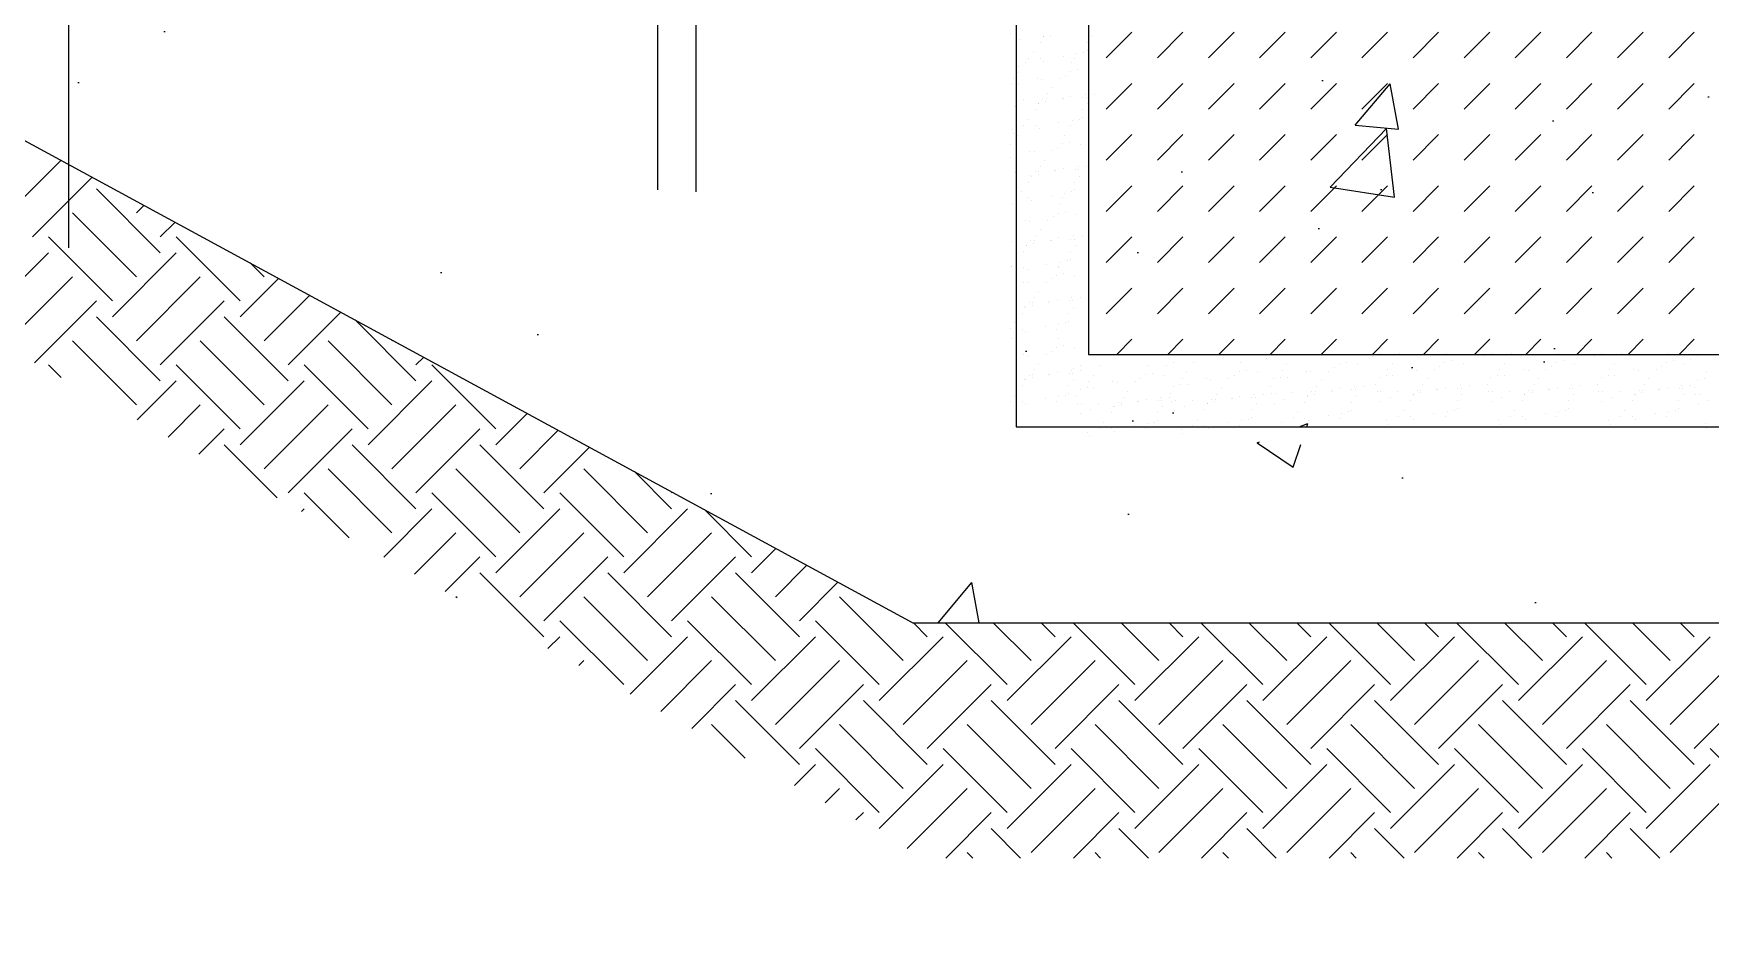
# Model space of a CAD drawing. Extents: x -5157 to -787, y -1161 to 1757.
# Drawn here: x -3954 to -3258, y -56 to 315 of the extents above; entities that cross this region are included whole.
import ezdxf

# ---------------------------------------------------------------- set-up
doc = ezdxf.new("R2010")
doc.units = 0
doc.header["$MEASUREMENT"] = 0
for name, color, linetype in [('LEVEL', 50, 'CONTINUOUS'), ('STAIR', 140, 'CONTINUOUS'), ('TEXT', 41, 'CONTINUOUS')]:
    doc.layers.add(name, color=color, linetype=linetype)

msp = doc.modelspace()

# ---------------------------------------------------------------- hatches: boundary and pattern name
at = {"layer": 'STAIR'}
h = msp.add_hatch(dxfattribs=at)
h.set_pattern_fill('AR-CONC', color=256, scale=30, style=0)
h.set_pattern_definition([(50, (-4696.67, 390.12), (215.178, -18.826), [22.5, -247.5]), (355, (-4696.67, 390.12), (-41.625, 225.658), [18, -198]), (100.4514, (-4678.74, 388.55), (173.553, 206.832), [19.122, -210.343]), (46.184, (-4696.67, 450.12), (320.172, -49.656), [33.75, -371.25]), (96.636, (-4670, 445.98), (280.4, 292.235), [28.683, -315.514]), (351.184, (-4696.67, 450.12), (280.399, 292.236), [27, -297]), (21, (-4666.67, 435.12), (179.072, -120.786), [22.5, -247.5]), (326, (-4666.67, 435.12), (72.995, 217.545), [18, -198]), (71.4514, (-4651.75, 425.05), (252.067, 96.759), [19.122, -210.343]), (37.5, (-4696.67, 390.12), (3.648, 99.8682), [0, -195.6, 0, -201, 0, -198.75]), (7.5, (-4696.67, 390.12), (78.921, 118.3235), [0, -114.6, 0, -191.1, 0, -75.75]), (327.5, (-4763.57, 390.12), (160.1467, -6.7665), [0, -75, 0, -234, 0, -310.5]), (317.5, (-4793.57, 390.12), (174.956, 30.0315), [0, -97.5, 0, -155.4, 0, -220.5])])
edge = h.paths.add_edge_path()
edge.add_line((-4878.66, 662.34), (-4678.66, 662.34))
edge.add_line((-4878.66, 752.34), (-4878.66, 662.34))
edge.add_line((-4878.66, 752.34), (-4398.66, 752.34))
edge.add_line((-4678.66, 662.34), (-3588.97, 71.06))
edge.add_line((-4396.07, 782.34), (-4396.07, 632.34))
edge.add_line((-4396.07, 632.34), (-4146.07, 632.34))
edge.add_line((-4146.07, 632.34), (-4146.07, 482.34))
edge.add_line((-4146.07, 482.34), (-3846.07, 482.34))
edge.add_line((-3846.07, 482.34), (-3846.07, 332.34))
edge.add_line((-3846.07, 332.34), (-3546.07, 332.34))
edge.add_line((-3546.07, 332.34), (-3546.07, 152.34))
edge.add_line((-3588.97, 71.06), (-2247.41, 71.06))
edge.add_line((-3546.07, 152.34), (-2166.07, 152.34))
edge.add_line((-2247.41, 71.06), (-2247.41, -69.79))
edge.add_line((-2166.07, 152.34), (-2166.07, 32.34))
edge.add_line((-2166.07, 32.34), (-1716.07, 32.34))
edge.add_line((-2247.41, -69.79), (-2102.81, -69.79))
edge.add_line((-2102.81, -69.79), (-1457.23, -364.35))
edge.add_line((-1716.07, 32.34), (-1716.07, -117.66))
edge.add_line((-1716.07, -117.66), (-1416.07, -117.66))
edge.add_line((-1416.07, -117.66), (-1416.07, -287.66))
edge.add_line((-1416.07, -287.66), (-813.4, -287.66))
edge.add_line((-1457.23, -364.35), (-809.25, -364.35))
edge.add_line((-809.25, -364.35), (-813.4, -287.66))
h = msp.add_hatch(dxfattribs=at)
h.set_pattern_fill('DASH', color=256, scale=120, angle=45, style=0)
h.set_pattern_definition([(45, (-4696.673, 390.117), (2e-15, 21.2132), [15, -15])])
h.paths.add_polyline_path([(-3516.07, 362.34), (-3516.07, 182.34), (-3166.07, 182.34), (-3166.07, 337.34), (-3191.07, 362.34)])

# ---------------------------------------------------------------- linework, layer by layer
at = {"layer": 'LEVEL'}
for p, q in [((-4678.66, 662.34), (-3588.97, 71.06)), ((-3516.07, 362.34), (-3516.07, 182.34)), ((-3546.07, 332.34), (-3546.07, 152.34)), ((-3516.07, 182.34), (-3166.07, 182.34)), ((-3546.07, 152.34), (-2166.07, 152.34)), ((-3588.97, 71.06), (-2247.41, 71.06))]:
    msp.add_line(p, q, dxfattribs=at)
at = {"layer": 'STAIR', "linetype": 'CONTINUOUS'}
for p, q in [((-3694.83, 624.87), (-3694.83, 250.57)), ((-3678.95, 625.11), (-3678.95, 249.75))]:
    msp.add_line(p, q, dxfattribs=at)
at = {"layer": 'STAIR'}
for p, q in [((-3548.39, 315.19), (-3548.39, 315.19)), ((-3534.94, 314.09), (-3534.94, 314.09)), ((-3534.91, 313.95), (-3534.91, 313.95)), ((-3532.01, 314.74), (-3532.01, 314.74)), ((-3514.78, 313.96), (-3514.78, 313.96)), ((-3544.54, 312.81), (-3544.54, 312.81)), ((-3539.08, 307.6), (-3539.08, 307.6)), ((-3536.08, 311.5), (-3536.08, 311.5)), ((-3520.89, 306.89), (-3520.89, 306.89)), ((-3517.96, 307.54), (-3517.96, 307.54)), ((-3516.7, 311.47), (-3516.7, 311.47)), ((-3516.7, 308.25), (-3516.7, 308.25)), ((-3545.82, 303.15), (-3545.82, 303.15)), ((-3545.42, 299.38), (-3545.42, 299.38)), ((-3545.2, 301.5), (-3545.2, 301.5)), ((-3542.42, 303.29), (-3542.42, 303.29)), ((-3540.99, 305.1), (-3540.99, 305.1)), ((-3536.1, 304.91), (-3536.1, 304.91)), ((-3534.66, 303.84), (-3534.66, 303.84)), ((-3526.47, 306.04), (-3526.47, 306.04)), ((-3523.63, 299.62), (-3523.63, 299.62)), ((-3523.04, 303.25), (-3523.04, 303.25)), ((-3521.7, 304.94), (-3521.7, 304.94)), ((-3520.7, 300.27), (-3520.7, 300.27)), ((-3516.11, 299.26), (-3516.11, 299.26)), ((-3547.94, 294.24), (-3547.94, 294.24)), ((-3547.34, 296.88), (-3547.34, 296.88)), ((-3545.23, 294.16), (-3545.23, 294.16)), ((-3537.4, 296.57), (-3537.4, 296.57)), ((-3535.46, 296.36), (-3535.46, 296.36)), ((-3531.04, 292.82), (-3531.04, 292.82)), ((-3528.04, 296.73), (-3528.04, 296.73)), ((-3525.74, 298.12), (-3525.74, 298.12)), ((-3543.2, 287.8), (-3543.2, 287.8)), ((-3536.82, 286.39), (-3536.82, 286.39)), ((-3536.79, 286.25), (-3536.79, 286.25)), ((-3535.11, 288.15), (-3535.11, 288.15)), ((-3533.89, 287.04), (-3533.89, 287.04)), ((-3533.61, 288.22), (-3533.61, 288.22)), ((-3532.95, 290.33), (-3532.95, 290.33)), ((-3527.01, 288.46), (-3527.01, 288.46)), ((-3526.53, 288.53), (-3526.53, 288.53)), ((-3523.35, 289.38), (-3523.35, 289.38)), ((-3518.44, 288.88), (-3518.44, 288.88)), ((-3517.3, 290.22), (-3517.3, 290.22)), ((-3516.94, 288.95), (-3516.94, 288.95)), ((-3516.65, 286.27), (-3516.65, 286.27)), ((-3513.66, 290.17), (-3513.66, 290.17)), ((-3546.42, 285.12), (-3546.42, 285.12)), ((-3540.95, 279.9), (-3540.95, 279.9)), ((-3537.96, 283.8), (-3537.96, 283.8)), ((-3528.35, 278.34), (-3528.35, 278.34)), ((-3522.77, 279.19), (-3522.77, 279.19)), ((-3519.84, 279.84), (-3519.84, 279.84)), ((-3518.57, 283.77), (-3518.57, 283.77)), ((-3518.57, 280.55), (-3518.57, 280.55)), ((-3547.69, 275.45), (-3547.69, 275.45)), ((-3547.08, 273.8), (-3547.08, 273.8)), ((-3545.55, 273.27), (-3545.55, 273.27)), ((-3542.87, 277.4), (-3542.87, 277.4)), ((-3537.98, 277.21), (-3537.98, 277.21)), ((-3536.53, 276.14), (-3536.53, 276.14)), ((-3526.17, 273.24), (-3526.17, 273.24)), ((-3523.58, 277.25), (-3523.58, 277.25)), ((-3548.55, 269.37), (-3548.55, 269.37)), ((-3540.52, 266.56), (-3540.52, 266.56)), ((-3538.59, 266.35), (-3538.59, 266.35)), ((-3531.17, 266.71), (-3531.17, 266.71)), ((-3528.87, 268.11), (-3528.87, 268.11)), ((-3526.76, 269.61), (-3526.76, 269.61)), ((-3523.83, 270.26), (-3523.83, 270.26)), ((-3519.24, 269.24), (-3519.24, 269.24)), ((-3964.15, 240.96), (-3942.32, 262.79)), ((-3548.36, 264.15), (-3548.36, 264.15)), ((-3546.33, 257.79), (-3546.33, 257.79)), ((-3538.23, 258.14), (-3538.23, 258.14)), ((-3536.74, 258.21), (-3536.74, 258.21)), ((-3536.08, 260.31), (-3536.08, 260.31)), ((-3534.17, 262.81), (-3534.17, 262.81)), ((-3530.14, 258.44), (-3530.14, 258.44)), ((-3529.66, 258.52), (-3529.66, 258.52)), ((-3526.47, 259.36), (-3526.47, 259.36)), ((-3521.57, 258.87), (-3521.57, 258.87)), ((-3520.43, 260.2), (-3520.43, 260.2)), ((-3520.07, 258.93), (-3520.07, 258.93)), ((-3516.79, 260.16), (-3516.79, 260.16)), ((-3954.21, 231.02), (-3929.43, 255.8)), ((-3901.18, 224.39), (-3927.69, 250.91)), ((-3921.07, 250.91), (-3920.83, 251.14)), ((-3541.09, 253.79), (-3541.09, 253.79)), ((-3539.95, 256.38), (-3539.95, 256.38)), ((-3539.92, 256.24), (-3539.92, 256.24)), ((-3537.02, 257.02), (-3537.02, 257.02)), ((-3521.7, 253.75), (-3521.7, 253.75)), ((-3521.7, 250.54), (-3521.7, 250.54)), ((-3519.78, 256.25), (-3519.78, 256.25)), ((-3911.12, 240.96), (-3907.94, 244.14)), ((-3547.43, 244.51), (-3547.43, 244.51)), ((-3546, 247.39), (-3546, 247.39)), ((-3544.08, 249.89), (-3544.08, 249.89)), ((-3541.11, 247.2), (-3541.11, 247.2)), ((-3539.66, 246.13), (-3539.66, 246.13)), ((-3531.47, 248.33), (-3531.47, 248.33)), ((-3528.04, 244.47), (-3528.04, 244.47)), ((-3526.71, 247.23), (-3526.71, 247.23)), ((-3525.9, 249.18), (-3525.9, 249.18)), ((-3522.97, 249.83), (-3522.97, 249.83)), ((-3911.12, 214.45), (-3937.64, 240.96)), ((-3901.18, 231.02), (-3895.05, 237.15)), ((-3542.4, 237.8), (-3542.4, 237.8)), ((-3540.46, 237.59), (-3540.46, 237.59)), ((-3533.05, 237.95), (-3533.05, 237.95)), ((-3530.75, 239.35), (-3530.75, 239.35)), ((-3528.64, 240.85), (-3528.64, 240.85)), ((-3525.71, 241.5), (-3525.71, 241.5)), ((-3521.12, 240.48), (-3521.12, 240.48)), ((-3921.07, 204.5), (-3947.58, 231.02)), ((-3868.03, 204.5), (-3894.55, 231.02)), ((-3537.96, 231.55), (-3537.96, 231.55)), ((-3536.04, 234.05), (-3536.04, 234.05)), ((-3532.02, 229.68), (-3532.02, 229.68)), ((-3531.54, 229.75), (-3531.54, 229.75)), ((-3528.35, 230.6), (-3528.35, 230.6)), ((-3523.45, 230.11), (-3523.45, 230.11)), ((-3522.31, 231.44), (-3522.31, 231.44)), ((-3521.95, 230.17), (-3521.95, 230.17)), ((-3518.67, 231.39), (-3518.67, 231.39)), ((-3974.1, 197.87), (-3947.58, 224.39)), ((-3921.07, 197.87), (-3894.55, 224.39)), ((-3548.2, 229.03), (-3548.2, 229.03)), ((-3542.96, 225.03), (-3542.96, 225.03)), ((-3541.82, 227.61), (-3541.82, 227.61)), ((-3541.79, 227.48), (-3541.79, 227.48)), ((-3540.11, 229.38), (-3540.11, 229.38)), ((-3538.9, 228.26), (-3538.9, 228.26)), ((-3538.61, 229.44), (-3538.61, 229.44)), ((-3523.58, 224.99), (-3523.58, 224.99)), ((-3521.66, 227.49), (-3521.66, 227.49)), ((-3858.09, 214.45), (-3863.87, 220.23)), ((-3548.05, 218.87), (-3548.05, 218.87)), ((-3547.88, 218.63), (-3547.88, 218.63)), ((-3545.96, 221.13), (-3545.96, 221.13)), ((-3542.98, 218.43), (-3542.98, 218.43)), ((-3541.54, 217.36), (-3541.54, 217.36)), ((-3533.35, 219.57), (-3533.35, 219.57)), ((-3528.67, 218.84), (-3528.67, 218.84)), ((-3528.58, 218.47), (-3528.58, 218.47)), ((-3527.77, 220.42), (-3527.77, 220.42)), ((-3526.33, 215.86), (-3526.33, 215.86)), ((-3524.85, 221.06), (-3524.85, 221.06)), ((-3523.58, 221.77), (-3523.58, 221.77)), ((-3964.15, 187.93), (-3937.64, 214.45)), ((-3911.12, 187.93), (-3884.6, 214.45)), ((-3868.03, 197.87), (-3852.08, 213.83)), ((-3543.03, 212.16), (-3543.03, 212.16)), ((-3541.09, 211.95), (-3541.09, 211.95)), ((-3533.67, 212.32), (-3533.67, 212.32)), ((-3531.37, 213.71), (-3531.37, 213.71)), ((-3529.26, 215.21), (-3529.26, 215.21)), ((-3521.74, 214.85), (-3521.74, 214.85)), ((-3953.33, 178.87), (-3927.69, 204.5)), ((-3901.18, 177.98), (-3874.66, 204.5)), ((-3858.09, 187.93), (-3839.19, 206.83)), ((-3542.45, 201.98), (-3542.45, 201.98)), ((-3542.42, 201.84), (-3542.42, 201.84)), ((-3540.74, 203.74), (-3540.74, 203.74)), ((-3539.52, 202.63), (-3539.52, 202.63)), ((-3539.24, 203.81), (-3539.24, 203.81)), ((-3538.59, 205.91), (-3538.59, 205.91)), ((-3536.67, 208.41), (-3536.67, 208.41)), ((-3532.65, 204.04), (-3532.65, 204.04)), ((-3532.17, 204.12), (-3532.17, 204.12)), ((-3528.98, 204.96), (-3528.98, 204.96)), ((-3524.07, 204.47), (-3524.07, 204.47)), ((-3522.93, 205.8), (-3522.93, 205.8)), ((-3522.58, 204.54), (-3522.58, 204.54)), ((-3522.29, 201.85), (-3522.29, 201.85)), ((-3519.29, 205.76), (-3519.29, 205.76)), ((-3901.18, 171.36), (-3927.69, 197.87)), ((-3848.14, 171.36), (-3874.66, 197.87)), ((-3848.14, 177.98), (-3826.29, 199.84)), ((-3795.11, 171.36), (-3820.39, 196.63)), ((-3546.59, 195.49), (-3546.59, 195.49)), ((-3543.59, 199.39), (-3543.59, 199.39)), ((-3525.47, 195.43), (-3525.47, 195.43)), ((-3524.2, 199.36), (-3524.2, 199.36)), ((-3524.2, 196.14), (-3524.2, 196.14)), ((-3911.12, 161.41), (-3937.64, 187.93)), ((-3858.09, 161.41), (-3884.6, 187.93)), ((-3805.06, 161.41), (-3831.57, 187.93)), ((-3805.06, 187.93), (-3804.81, 188.18)), ((-3548.5, 192.99), (-3548.5, 192.99)), ((-3548.05, 188.86), (-3548.05, 188.86)), ((-3543.61, 192.8), (-3543.61, 192.8)), ((-3542.17, 191.73), (-3542.17, 191.73)), ((-3533.98, 193.93), (-3533.98, 193.93)), ((-3529.21, 192.83), (-3529.21, 192.83)), ((-3528.67, 188.82), (-3528.67, 188.82)), ((-3528.4, 194.78), (-3528.4, 194.78)), ((-3795.11, 177.98), (-3791.91, 181.18)), ((-3543.03, 182.15), (-3543.03, 182.15)), ((-3541.09, 181.94), (-3541.09, 181.94)), ((-3533.67, 182.3), (-3533.67, 182.3)), ((-3531.37, 183.7), (-3531.37, 183.7)), ((-3529.26, 185.2), (-3529.26, 185.2)), ((-3526.33, 185.85), (-3526.33, 185.85)), ((-3521.74, 184.83), (-3521.74, 184.83)), ((-3439.19, 182.25), (-3439.19, 182.25)), ((-3430.78, 181.98), (-3430.78, 181.98)), ((-3411.4, 181.95), (-3411.4, 181.95)), ((-3398.23, 181.39), (-3398.23, 181.39)), ((-3395.39, 182.87), (-3395.39, 182.87)), ((-3386.98, 182.61), (-3386.98, 182.61)), ((-3367.59, 182.57), (-3367.59, 182.57)), ((-3351.92, 181.39), (-3351.92, 181.39)), ((-3349.08, 182.87), (-3349.08, 182.87)), ((-3340.67, 182.61), (-3340.67, 182.61)), ((-3321.28, 182.57), (-3321.28, 182.57)), ((-3306.24, 181.39), (-3306.24, 181.39)), ((-3303.4, 182.87), (-3303.4, 182.87)), ((-3294.99, 182.61), (-3294.99, 182.61)), ((-3275.6, 182.57), (-3275.6, 182.57)), ((-3263.35, 181.62), (-3263.35, 181.62)), ((-3942.37, 172.77), (-3947.58, 177.98)), ((-3868.03, 151.47), (-3894.55, 177.98)), ((-3815, 151.47), (-3841.52, 177.98)), ((-3761.97, 151.47), (-3788.48, 177.98)), ((-3538.59, 175.9), (-3538.59, 175.9)), ((-3536.67, 178.4), (-3536.67, 178.4)), ((-3532.65, 174.03), (-3532.65, 174.03)), ((-3532.17, 174.1), (-3532.17, 174.1)), ((-3528.98, 174.95), (-3528.98, 174.95)), ((-3524.07, 174.46), (-3524.07, 174.46)), ((-3522.93, 175.79), (-3522.93, 175.79)), ((-3522.58, 174.52), (-3522.58, 174.52)), ((-3522.38, 176.39), (-3522.38, 176.39)), ((-3519.54, 177.87), (-3519.54, 177.87)), ((-3519.29, 175.74), (-3519.29, 175.74)), ((-3511.13, 177.61), (-3511.13, 177.61)), ((-3492.34, 173.94), (-3492.34, 173.94)), ((-3491.75, 177.57), (-3491.75, 177.57)), ((-3489.41, 174.59), (-3489.41, 174.59)), ((-3483.58, 177.64), (-3483.58, 177.64)), ((-3480.74, 179.12), (-3480.74, 179.12)), ((-3475.33, 174.95), (-3475.33, 174.95)), ((-3472.33, 178.86), (-3472.33, 178.86)), ((-3453.54, 175.2), (-3453.54, 175.2)), ((-3452.95, 178.82), (-3452.95, 178.82)), ((-3450.61, 175.84), (-3450.61, 175.84)), ((-3446.02, 174.83), (-3446.02, 174.83)), ((-3442.03, 180.76), (-3442.03, 180.76)), ((-3435.7, 175.58), (-3435.7, 175.58)), ((-3433.78, 178.08), (-3433.78, 178.08)), ((-3425.76, 175.27), (-3425.76, 175.27)), ((-3423.82, 175.06), (-3423.82, 175.06)), ((-3416.4, 175.42), (-3416.4, 175.42)), ((-3414.1, 176.82), (-3414.1, 176.82)), ((-3411.99, 178.32), (-3411.99, 178.32)), ((-3409.06, 178.97), (-3409.06, 178.97)), ((-3404.47, 177.95), (-3404.47, 177.95)), ((-3391.89, 176.21), (-3391.89, 176.21)), ((-3389.97, 178.7), (-3389.97, 178.7)), ((-3381.95, 175.9), (-3381.95, 175.9)), ((-3380.01, 175.69), (-3380.01, 175.69)), ((-3372.6, 176.05), (-3372.6, 176.05)), ((-3370.3, 177.45), (-3370.3, 177.45)), ((-3368.19, 178.95), (-3368.19, 178.95)), ((-3365.26, 179.6), (-3365.26, 179.6)), ((-3360.67, 178.58), (-3360.67, 178.58)), ((-3345.58, 176.21), (-3345.58, 176.21)), ((-3343.67, 178.7), (-3343.67, 178.7)), ((-3335.64, 175.9), (-3335.64, 175.9)), ((-3333.7, 175.69), (-3333.7, 175.69)), ((-3326.29, 176.05), (-3326.29, 176.05)), ((-3323.99, 177.45), (-3323.99, 177.45)), ((-3321.88, 178.95), (-3321.88, 178.95)), ((-3318.95, 179.6), (-3318.95, 179.6)), ((-3314.36, 178.58), (-3314.36, 178.58)), ((-3299.9, 176.21), (-3299.9, 176.21)), ((-3297.98, 178.7), (-3297.98, 178.7)), ((-3289.96, 175.9), (-3289.96, 175.9)), ((-3288.02, 175.69), (-3288.02, 175.69)), ((-3280.61, 176.05), (-3280.61, 176.05)), ((-3278.31, 177.45), (-3278.31, 177.45)), ((-3276.19, 178.95), (-3276.19, 178.95)), ((-3273.27, 179.6), (-3273.27, 179.6)), ((-3268.67, 178.58), (-3268.67, 178.58)), ((-3266.19, 180.14), (-3266.19, 180.14)), ((-3259.85, 174.96), (-3259.85, 174.96)), ((-3910.73, 155.17), (-3894.55, 171.36)), ((-3868.03, 144.84), (-3841.52, 171.36)), ((-3815, 144.84), (-3788.48, 171.36)), ((-3543.59, 169.38), (-3543.59, 169.38)), ((-3542.45, 171.96), (-3542.45, 171.96)), ((-3542.42, 171.83), (-3542.42, 171.83)), ((-3540.74, 173.73), (-3540.74, 173.73)), ((-3539.52, 172.61), (-3539.52, 172.61)), ((-3539.24, 173.79), (-3539.24, 173.79)), ((-3524.2, 169.34), (-3524.2, 169.34)), ((-3522.29, 171.84), (-3522.29, 171.84)), ((-3519.58, 167.91), (-3519.58, 167.91)), ((-3516.65, 168.56), (-3516.65, 168.56)), ((-3516.05, 171.2), (-3516.05, 171.2)), ((-3514.13, 173.7), (-3514.13, 173.7)), ((-3513.94, 168.48), (-3513.94, 168.48)), ((-3506.11, 170.89), (-3506.11, 170.89)), ((-3504.17, 170.68), (-3504.17, 170.68)), ((-3499.75, 167.14), (-3499.75, 167.14)), ((-3496.75, 171.05), (-3496.75, 171.05)), ((-3494.45, 172.44), (-3494.45, 172.44)), ((-3484.82, 173.58), (-3484.82, 173.58)), ((-3480.78, 169.16), (-3480.78, 169.16)), ((-3477.85, 169.81), (-3477.85, 169.81)), ((-3477.25, 172.45), (-3477.25, 172.45)), ((-3475.14, 169.73), (-3475.14, 169.73)), ((-3467.31, 172.14), (-3467.31, 172.14)), ((-3465.37, 171.93), (-3465.37, 171.93)), ((-3460.95, 168.4), (-3460.95, 168.4)), ((-3457.95, 172.3), (-3457.95, 172.3)), ((-3455.65, 173.69), (-3455.65, 173.69)), ((-3440.7, 169.06), (-3440.7, 169.06)), ((-3439.23, 172.28), (-3439.23, 172.28)), ((-3436.3, 172.93), (-3436.3, 172.93)), ((-3433.59, 172.86), (-3433.59, 172.86)), ((-3421.32, 169.02), (-3421.32, 169.02)), ((-3419.4, 171.52), (-3419.4, 171.52)), ((-3415.38, 167.15), (-3415.38, 167.15)), ((-3414.9, 167.23), (-3414.9, 167.23)), ((-3411.71, 168.07), (-3411.71, 168.07)), ((-3406.8, 167.58), (-3406.8, 167.58)), ((-3405.66, 168.91), (-3405.66, 168.91)), ((-3405.3, 167.64), (-3405.3, 167.64)), ((-3402.02, 168.87), (-3402.02, 168.87)), ((-3396.9, 169.68), (-3396.9, 169.68)), ((-3395.42, 172.91), (-3395.42, 172.91)), ((-3392.5, 173.56), (-3392.5, 173.56)), ((-3389.79, 173.48), (-3389.79, 173.48)), ((-3387.75, 167.12), (-3387.75, 167.12)), ((-3379.66, 167.48), (-3379.66, 167.48)), ((-3378.16, 167.54), (-3378.16, 167.54)), ((-3377.51, 169.65), (-3377.51, 169.65)), ((-3375.59, 172.15), (-3375.59, 172.15)), ((-3371.57, 167.78), (-3371.57, 167.78)), ((-3371.09, 167.85), (-3371.09, 167.85)), ((-3367.9, 168.7), (-3367.9, 168.7)), ((-3363, 168.2), (-3363, 168.2)), ((-3361.86, 169.54), (-3361.86, 169.54)), ((-3361.5, 168.27), (-3361.5, 168.27)), ((-3358.22, 169.49), (-3358.22, 169.49)), ((-3350.59, 169.68), (-3350.59, 169.68)), ((-3349.12, 172.91), (-3349.12, 172.91)), ((-3346.19, 173.56), (-3346.19, 173.56)), ((-3343.48, 173.48), (-3343.48, 173.48)), ((-3341.45, 167.12), (-3341.45, 167.12)), ((-3333.35, 167.48), (-3333.35, 167.48)), ((-3331.85, 167.54), (-3331.85, 167.54)), ((-3331.2, 169.65), (-3331.2, 169.65)), ((-3329.28, 172.15), (-3329.28, 172.15)), ((-3325.26, 167.78), (-3325.26, 167.78)), ((-3324.78, 167.85), (-3324.78, 167.85)), ((-3321.59, 168.7), (-3321.59, 168.7)), ((-3316.69, 168.2), (-3316.69, 168.2)), ((-3315.55, 169.54), (-3315.55, 169.54)), ((-3315.19, 168.27), (-3315.19, 168.27)), ((-3311.91, 169.49), (-3311.91, 169.49)), ((-3304.9, 169.68), (-3304.9, 169.68)), ((-3303.43, 172.91), (-3303.43, 172.91)), ((-3300.5, 173.56), (-3300.5, 173.56)), ((-3297.8, 173.48), (-3297.8, 173.48)), ((-3295.76, 167.12), (-3295.76, 167.12)), ((-3287.67, 167.48), (-3287.67, 167.48)), ((-3286.17, 167.54), (-3286.17, 167.54)), ((-3285.52, 169.65), (-3285.52, 169.65)), ((-3283.6, 172.15), (-3283.6, 172.15)), ((-3279.58, 167.78), (-3279.58, 167.78)), ((-3279.1, 167.85), (-3279.1, 167.85)), ((-3275.91, 168.7), (-3275.91, 168.7)), ((-3271.01, 168.2), (-3271.01, 168.2)), ((-3269.86, 169.54), (-3269.86, 169.54)), ((-3269.51, 168.27), (-3269.51, 168.27)), ((-3266.22, 169.49), (-3266.22, 169.49)), ((-3264.85, 168.43), (-3264.85, 168.43)), ((-3263.38, 171.66), (-3263.38, 171.66)), ((-3260.45, 172.31), (-3260.45, 172.31)), ((-3897.95, 148.06), (-3884.6, 161.41)), ((-3858.09, 134.9), (-3831.57, 161.41)), ((-3805.06, 134.9), (-3778.54, 161.41)), ((-3548.5, 162.98), (-3548.5, 162.98)), ((-3546.59, 165.48), (-3546.59, 165.48)), ((-3543.61, 162.78), (-3543.61, 162.78)), ((-3542.17, 161.71), (-3542.17, 161.71)), ((-3533.98, 163.92), (-3533.98, 163.92)), ((-3529.21, 162.82), (-3529.21, 162.82)), ((-3528.4, 164.77), (-3528.4, 164.77)), ((-3525.47, 165.42), (-3525.47, 165.42)), ((-3524.2, 166.12), (-3524.2, 166.12)), ((-3521.05, 164.68), (-3521.05, 164.68)), ((-3520.48, 161.75), (-3520.48, 161.75)), ((-3518.98, 161.81), (-3518.98, 161.81)), ((-3511.91, 162.12), (-3511.91, 162.12)), ((-3505.53, 160.71), (-3505.53, 160.71)), ((-3505.5, 160.57), (-3505.5, 160.57)), ((-3503.82, 162.47), (-3503.82, 162.47)), ((-3502.6, 161.36), (-3502.6, 161.36)), ((-3502.32, 162.54), (-3502.32, 162.54)), ((-3501.66, 164.65), (-3501.66, 164.65)), ((-3495.73, 162.78), (-3495.73, 162.78)), ((-3495.24, 162.85), (-3495.24, 162.85)), ((-3492.06, 163.7), (-3492.06, 163.7)), ((-3487.15, 163.2), (-3487.15, 163.2)), ((-3486.01, 164.54), (-3486.01, 164.54)), ((-3485.65, 163.27), (-3485.65, 163.27)), ((-3485.37, 160.59), (-3485.37, 160.59)), ((-3482.37, 164.49), (-3482.37, 164.49)), ((-3482.25, 165.93), (-3482.25, 165.93)), ((-3481.68, 163), (-3481.68, 163)), ((-3480.18, 163.06), (-3480.18, 163.06)), ((-3476.33, 160.69), (-3476.33, 160.69)), ((-3473.11, 163.37), (-3473.11, 163.37)), ((-3466.73, 161.96), (-3466.73, 161.96)), ((-3466.7, 161.82), (-3466.7, 161.82)), ((-3465.02, 163.72), (-3465.02, 163.72)), ((-3463.8, 162.61), (-3463.8, 162.61)), ((-3463.52, 163.79), (-3463.52, 163.79)), ((-3462.87, 165.9), (-3462.87, 165.9)), ((-3456.93, 164.03), (-3456.93, 164.03)), ((-3456.45, 164.1), (-3456.45, 164.1)), ((-3453.26, 164.95), (-3453.26, 164.95)), ((-3448.35, 164.45), (-3448.35, 164.45)), ((-3447.21, 165.79), (-3447.21, 165.79)), ((-3446.85, 164.52), (-3446.85, 164.52)), ((-3446.57, 161.84), (-3446.57, 161.84)), ((-3443.57, 165.74), (-3443.57, 165.74)), ((-3440.13, 166.12), (-3440.13, 166.12)), ((-3438.95, 162.03), (-3438.95, 162.03)), ((-3438.63, 166.19), (-3438.63, 166.19)), ((-3434.78, 163.81), (-3434.78, 163.81)), ((-3431.56, 166.5), (-3431.56, 166.5)), ((-3426.32, 162.5), (-3426.32, 162.5)), ((-3425.18, 165.09), (-3425.18, 165.09)), ((-3425.15, 164.95), (-3425.15, 164.95)), ((-3423.47, 166.85), (-3423.47, 166.85)), ((-3422.25, 165.73), (-3422.25, 165.73)), ((-3421.97, 166.92), (-3421.97, 166.92)), ((-3406.93, 162.46), (-3406.93, 162.46)), ((-3405.02, 164.96), (-3405.02, 164.96)), ((-3396.33, 166.75), (-3396.33, 166.75)), ((-3395.14, 162.66), (-3395.14, 162.66)), ((-3394.83, 166.81), (-3394.83, 166.81)), ((-3390.98, 164.44), (-3390.98, 164.44)), ((-3382.51, 163.13), (-3382.51, 163.13)), ((-3381.37, 165.71), (-3381.37, 165.71)), ((-3381.34, 165.57), (-3381.34, 165.57)), ((-3378.45, 166.36), (-3378.45, 166.36)), ((-3363.13, 163.09), (-3363.13, 163.09)), ((-3361.21, 165.59), (-3361.21, 165.59)), ((-3350.02, 166.75), (-3350.02, 166.75)), ((-3348.83, 162.66), (-3348.83, 162.66)), ((-3348.52, 166.81), (-3348.52, 166.81)), ((-3344.67, 164.44), (-3344.67, 164.44)), ((-3336.21, 163.13), (-3336.21, 163.13)), ((-3335.07, 165.71), (-3335.07, 165.71)), ((-3335.04, 165.57), (-3335.04, 165.57)), ((-3332.14, 166.36), (-3332.14, 166.36)), ((-3316.82, 163.09), (-3316.82, 163.09)), ((-3314.9, 165.59), (-3314.9, 165.59)), ((-3304.33, 166.75), (-3304.33, 166.75)), ((-3303.15, 162.66), (-3303.15, 162.66)), ((-3302.84, 166.81), (-3302.84, 166.81)), ((-3298.99, 164.44), (-3298.99, 164.44)), ((-3290.52, 163.13), (-3290.52, 163.13)), ((-3289.38, 165.71), (-3289.38, 165.71)), ((-3289.35, 165.57), (-3289.35, 165.57)), ((-3286.45, 166.36), (-3286.45, 166.36)), ((-3271.14, 163.09), (-3271.14, 163.09)), ((-3269.22, 165.59), (-3269.22, 165.59)), ((-3264.28, 165.5), (-3264.28, 165.5)), ((-3263.1, 161.41), (-3263.1, 161.41)), ((-3262.79, 165.56), (-3262.79, 165.56)), ((-3258.93, 163.19), (-3258.93, 163.19)), ((-3761.97, 144.84), (-3748.94, 157.86)), ((-3519.29, 157.66), (-3519.29, 157.66)), ((-3515.13, 159.44), (-3515.13, 159.44)), ((-3509.66, 154.22), (-3509.66, 154.22)), ((-3506.67, 158.12), (-3506.67, 158.12)), ((-3491.48, 153.51), (-3491.48, 153.51)), ((-3488.55, 154.16), (-3488.55, 154.16)), ((-3487.28, 158.09), (-3487.28, 158.09)), ((-3487.28, 154.87), (-3487.28, 154.87)), ((-3480.5, 158.91), (-3480.5, 158.91)), ((-3470.86, 155.47), (-3470.86, 155.47)), ((-3467.87, 159.37), (-3467.87, 159.37)), ((-3458.26, 153.91), (-3458.26, 153.91)), ((-3452.68, 154.76), (-3452.68, 154.76)), ((-3449.75, 155.41), (-3449.75, 155.41)), ((-3448.48, 159.34), (-3448.48, 159.34)), ((-3448.48, 156.12), (-3448.48, 156.12)), ((-3436.05, 154.15), (-3436.05, 154.15)), ((-3431.23, 156.1), (-3431.23, 156.1)), ((-3429.31, 158.6), (-3429.31, 158.6)), ((-3426.34, 155.91), (-3426.34, 155.91)), ((-3424.89, 154.84), (-3424.89, 154.84)), ((-3416.71, 157.04), (-3416.71, 157.04)), ((-3411.94, 155.94), (-3411.94, 155.94)), ((-3411.13, 157.89), (-3411.13, 157.89)), ((-3408.2, 158.54), (-3408.2, 158.54)), ((-3406.93, 159.25), (-3406.93, 159.25)), ((-3392.25, 154.77), (-3392.25, 154.77)), ((-3391.63, 153.12), (-3391.63, 153.12)), ((-3387.43, 156.72), (-3387.43, 156.72)), ((-3385.51, 159.22), (-3385.51, 159.22)), ((-3382.53, 156.53), (-3382.53, 156.53)), ((-3381.09, 155.46), (-3381.09, 155.46)), ((-3372.9, 157.67), (-3372.9, 157.67)), ((-3368.13, 156.57), (-3368.13, 156.57)), ((-3367.32, 158.51), (-3367.32, 158.51)), ((-3364.39, 159.16), (-3364.39, 159.16)), ((-3363.13, 159.87), (-3363.13, 159.87)), ((-3345.94, 154.77), (-3345.94, 154.77)), ((-3345.33, 153.12), (-3345.33, 153.12)), ((-3341.12, 156.72), (-3341.12, 156.72)), ((-3339.2, 159.22), (-3339.2, 159.22)), ((-3336.23, 156.53), (-3336.23, 156.53)), ((-3334.78, 155.46), (-3334.78, 155.46)), ((-3326.59, 157.67), (-3326.59, 157.67)), ((-3321.82, 156.57), (-3321.82, 156.57)), ((-3321.02, 158.51), (-3321.02, 158.51)), ((-3318.09, 159.16), (-3318.09, 159.16)), ((-3316.82, 159.87), (-3316.82, 159.87)), ((-3300.26, 154.77), (-3300.26, 154.77)), ((-3299.64, 153.12), (-3299.64, 153.12)), ((-3295.44, 156.72), (-3295.44, 156.72)), ((-3293.52, 159.22), (-3293.52, 159.22)), ((-3290.54, 156.53), (-3290.54, 156.53)), ((-3289.1, 155.46), (-3289.1, 155.46)), ((-3280.91, 157.67), (-3280.91, 157.67)), ((-3276.14, 156.57), (-3276.14, 156.57)), ((-3275.33, 158.51), (-3275.33, 158.51)), ((-3272.4, 159.16), (-3272.4, 159.16)), ((-3271.14, 159.87), (-3271.14, 159.87)), ((-3260.21, 153.52), (-3260.21, 153.52)), ((-3885.17, 140.96), (-3874.66, 151.47)), ((-3848.14, 124.95), (-3821.63, 151.47)), ((-3795.11, 124.95), (-3768.6, 151.47)), ((-3752.02, 134.9), (-3736.05, 150.87)), ((-3516.4, 149.77), (-3516.4, 149.77)), ((-3515.79, 148.12), (-3515.79, 148.12)), ((-3511.58, 151.72), (-3511.58, 151.72)), ((-3506.69, 151.53), (-3506.69, 151.53)), ((-3505.24, 150.46), (-3505.24, 150.46)), ((-3497.06, 152.66), (-3497.06, 152.66)), ((-3492.29, 151.57), (-3492.29, 151.57)), ((-3477.6, 151.02), (-3477.6, 151.02)), ((-3476.99, 149.37), (-3476.99, 149.37)), ((-3472.78, 152.97), (-3472.78, 152.97)), ((-3467.89, 152.78), (-3467.89, 152.78)), ((-3466.44, 151.71), (-3466.44, 151.71)), ((-3453.49, 152.82), (-3453.49, 152.82)), ((-3435.44, 152.5), (-3435.44, 152.5)), ((-3259.59, 151.87), (-3259.59, 151.87)), ((-3852.73, 122.91), (-3874.66, 144.84)), ((-3795.11, 118.32), (-3821.63, 144.84)), ((-3742.08, 118.32), (-3768.6, 144.84)), ((-3742.08, 124.95), (-3723.16, 143.87)), ((-3805.06, 108.38), (-3831.57, 134.9)), ((-3752.02, 108.38), (-3778.54, 134.9)), ((-3698.99, 108.38), (-3725.51, 134.9)), ((-3689.05, 118.32), (-3704.44, 133.72)), ((-3842.58, 117.26), (-3841.52, 118.32)), ((-3822.86, 106.29), (-3841.52, 124.95)), ((-3808.5, 98.31), (-3788.48, 118.32)), ((-3761.97, 98.44), (-3788.48, 124.95)), ((-3761.97, 91.81), (-3735.45, 118.32)), ((-3708.93, 98.44), (-3735.45, 124.95)), ((-3708.93, 91.81), (-3682.42, 118.32)), ((-3689.05, 124.95), (-3688.78, 125.22)), ((-3655.9, 98.44), (-3675.45, 117.99)), ((-3795.72, 91.2), (-3778.54, 108.38)), ((-3752.02, 81.86), (-3725.51, 108.38)), ((-3698.99, 81.86), (-3672.47, 108.38)), ((-3782.94, 84.09), (-3768.6, 98.44)), ((-3742.08, 71.92), (-3715.56, 98.44)), ((-3689.05, 71.92), (-3662.53, 98.44)), ((-3655.9, 91.81), (-3645.81, 101.9)), ((-3742.08, 65.29), (-3768.6, 91.81)), ((-3689.05, 65.29), (-3715.56, 91.81)), ((-3636.01, 65.29), (-3662.53, 91.81)), ((-3645.96, 81.86), (-3632.91, 94.91)), ((-3636.01, 71.92), (-3620.02, 87.91)), ((-3778.04, 81.36), (-3778.54, 81.86)), ((-3698.99, 55.35), (-3725.51, 81.86)), ((-3645.96, 55.35), (-3672.47, 81.86)), ((-3592.92, 55.35), (-3619.44, 81.86)), ((-3708.93, 45.4), (-3735.45, 71.92)), ((-3655.9, 45.4), (-3682.42, 71.92)), ((-3602.87, 45.4), (-3629.38, 71.92)), ((-3582.98, 65.29), (-3588.75, 71.06)), ((-3549.83, 45.4), (-3575.49, 71.06)), ((-3539.89, 55.35), (-3555.61, 71.06)), ((-3529.95, 65.29), (-3535.72, 71.06)), ((-3496.8, 45.4), (-3522.46, 71.06)), ((-3486.86, 55.35), (-3502.57, 71.06)), ((-3476.91, 65.29), (-3482.68, 71.06)), ((-3443.77, 45.4), (-3469.43, 71.06)), ((-3433.82, 55.35), (-3449.54, 71.06)), ((-3423.88, 65.29), (-3429.65, 71.06)), ((-3390.74, 45.4), (-3416.39, 71.06)), ((-3380.79, 55.35), (-3396.51, 71.06)), ((-3370.85, 65.29), (-3376.62, 71.06)), ((-3337.7, 45.4), (-3363.36, 71.06)), ((-3327.76, 55.35), (-3343.47, 71.06)), ((-3317.81, 65.29), (-3323.59, 71.06)), ((-3284.67, 45.4), (-3310.33, 71.06)), ((-3274.73, 55.35), (-3290.44, 71.06)), ((-3264.78, 65.29), (-3270.55, 71.06)), ((-3740.34, 60.4), (-3735.45, 65.29)), ((-3706.27, 41.44), (-3682.42, 65.29)), ((-3655.9, 38.77), (-3629.38, 65.29)), ((-3602.87, 38.77), (-3576.35, 65.29)), ((-3549.83, 38.77), (-3523.32, 65.29)), ((-3496.8, 38.77), (-3470.28, 65.29)), ((-3443.77, 38.77), (-3417.25, 65.29)), ((-3390.74, 38.77), (-3364.22, 65.29)), ((-3337.7, 38.77), (-3311.19, 65.29)), ((-3284.67, 38.77), (-3258.15, 65.29)), ((-3727.56, 53.29), (-3725.51, 55.35)), ((-3693.49, 34.33), (-3672.47, 55.35)), ((-3645.96, 28.83), (-3619.44, 55.35)), ((-3592.92, 28.83), (-3566.41, 55.35)), ((-3539.89, 28.83), (-3513.37, 55.35)), ((-3486.86, 28.83), (-3460.34, 55.35)), ((-3433.82, 28.83), (-3407.31, 55.35)), ((-3380.79, 28.83), (-3354.27, 55.35)), ((-3327.76, 28.83), (-3301.24, 55.35)), ((-3274.73, 28.83), (-3248.21, 55.35)), ((-3680.71, 27.22), (-3662.53, 45.4)), ((-3636.01, 18.89), (-3609.5, 45.4)), ((-3582.98, 18.89), (-3556.46, 45.4)), ((-3529.95, 18.89), (-3503.43, 45.4)), ((-3476.91, 18.89), (-3450.4, 45.4)), ((-3423.88, 18.89), (-3397.36, 45.4)), ((-3370.85, 18.89), (-3344.33, 45.4)), ((-3317.81, 18.89), (-3291.3, 45.4)), ((-3264.78, 18.89), (-3238.27, 45.4)), ((-3636.01, 12.26), (-3662.53, 38.77)), ((-3582.98, 12.26), (-3609.5, 38.77)), ((-3529.95, 12.26), (-3556.46, 38.77)), ((-3476.91, 12.26), (-3503.43, 38.77)), ((-3423.88, 12.26), (-3450.4, 38.77)), ((-3370.85, 12.26), (-3397.36, 38.77)), ((-3317.81, 12.26), (-3344.33, 38.77)), ((-3264.78, 12.26), (-3291.3, 38.77)), ((-3658.53, 14.89), (-3672.47, 28.83)), ((-3592.92, 2.31), (-3619.44, 28.83)), ((-3539.89, 2.31), (-3566.41, 28.83)), ((-3486.86, 2.31), (-3513.37, 28.83)), ((-3433.82, 2.31), (-3460.34, 28.83)), ((-3380.79, 2.31), (-3407.31, 28.83)), ((-3327.76, 2.31), (-3354.27, 28.83)), ((-3274.73, 2.31), (-3301.24, 28.83)), ((-3602.87, -7.63), (-3629.38, 18.89)), ((-3549.83, -7.63), (-3576.35, 18.89)), ((-3496.8, -7.63), (-3523.32, 18.89)), ((-3443.77, -7.63), (-3470.28, 18.89)), ((-3390.74, -7.63), (-3417.25, 18.89)), ((-3337.7, -7.63), (-3364.22, 18.89)), ((-3284.67, -7.63), (-3311.19, 18.89)), ((-3231.64, -7.63), (-3258.15, 18.89)), ((-3638.11, 3.53), (-3629.38, 12.26)), ((-3602.87, -14.26), (-3576.35, 12.26)), ((-3549.83, -14.26), (-3523.32, 12.26)), ((-3496.8, -14.26), (-3470.28, 12.26)), ((-3443.77, -14.26), (-3417.25, 12.26)), ((-3390.74, -14.26), (-3364.22, 12.26)), ((-3337.7, -14.26), (-3311.19, 12.26)), ((-3284.67, -14.26), (-3258.15, 12.26)), ((-3625.33, -3.58), (-3619.44, 2.31)), ((-3591.25, -22.53), (-3566.41, 2.31)), ((-3539.89, -24.2), (-3513.37, 2.31)), ((-3486.86, -24.2), (-3460.34, 2.31)), ((-3433.82, -24.2), (-3407.31, 2.31)), ((-3380.79, -24.2), (-3354.27, 2.31)), ((-3327.76, -24.2), (-3301.24, 2.31)), ((-3274.73, -24.2), (-3248.21, 2.31)), ((-3612.55, -10.69), (-3609.5, -7.63)), ((-3575.32, -26.49), (-3556.46, -7.63)), ((-3522.29, -26.49), (-3503.43, -7.63)), ((-3469.26, -26.49), (-3450.4, -7.63)), ((-3416.22, -26.49), (-3397.36, -7.63)), ((-3363.19, -26.49), (-3344.33, -7.63)), ((-3310.16, -26.49), (-3291.3, -7.63)), ((-3544.23, -26.49), (-3556.46, -14.26)), ((-3491.2, -26.49), (-3503.43, -14.26)), ((-3438.17, -26.49), (-3450.4, -14.26)), ((-3385.13, -26.49), (-3397.36, -14.26)), ((-3332.1, -26.49), (-3344.33, -14.26)), ((-3279.07, -26.49), (-3291.3, -14.26)), ((-3564.12, -26.49), (-3566.41, -24.2)), ((-3511.09, -26.49), (-3513.37, -24.2)), ((-3458.05, -26.49), (-3460.34, -24.2)), ((-3405.02, -26.49), (-3407.31, -24.2)), ((-3351.99, -26.49), (-3354.27, -24.2)), ((-3298.96, -26.49), (-3301.24, -24.2))]:
    msp.add_line(p, q, dxfattribs=at)
at = {"layer": 'TEXT', "linetype": 'CONTINUOUS'}
msp.add_line((-3939.1, 226.48), (-3939.29, 1092.2), dxfattribs=at)

doc.saveas('drawing.dxf')
